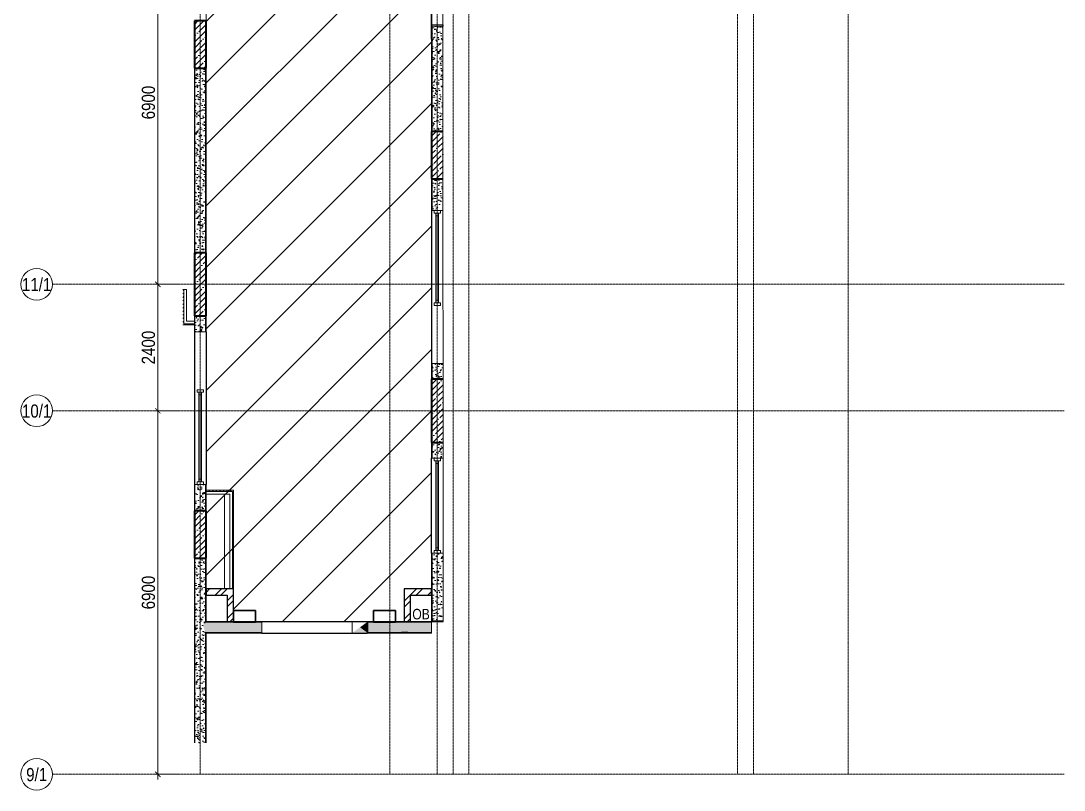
# Model space of a CAD drawing. Header units: millimetres. Extents: x -24360 to 609566, y -391049 to 148426.
# Drawn here: x 513400 to 533205, y -97736 to -83136 of the extents above; entities that cross this region are included whole.
import ezdxf
from ezdxf.enums import TextEntityAlignment as Align

# ---------------------------------------------------------------- set-up
doc = ezdxf.new("R2010")
doc.units = ezdxf.units.MM
doc.linetypes.add('CENTER2', pattern=[28.575, 19.05, -3.175, 3.175, -3.175])
doc.linetypes.add('HIDDEN2', pattern=[4.7625, 3.175, -1.5875])
doc.layers.get('Defpoints').update_dxf_attribs({"color": 140})
for name, color, linetype, lineweight in [('АР_Колонны', 70, 'Continuous', 30), ('АР_Окна', 4, 'Continuous', 5), ('АР_Оси_РД_размер', 8, 'Continuous', 0), ('АР_Стены ГКЛ', 1, 'Continuous', 15), ('АР_Стены ЖБ', 7, 'Continuous', 30), ('АР_Стены кирпич', 32, 'Continuous', 25), ('АР_Стены ПЕНОблок', 52, 'Continuous', 20), ('АР_Тонкая', 254, 'Continuous', 5), ('АР_Штриховка', 8, 'Continuous', 0), ('Двери кабины', 252, 'Continuous', 0), ('ОВ_Отопление', 30, 'Continuous', 5), ('Потолок штриховка', 200, 'Continuous', 15), ('СС_Отверстия', 72, 'Continuous', 9)]:
    doc.layers.add(name, color=color, linetype=linetype, lineweight=lineweight)
for name, color, linetype, lineweight, true_color in [('АР_Оси_РД_100', 7, 'Continuous', 0, 0x525252), ('МАГНИТЫ', 7, 'Continuous', 0, 0xd100d1), ('РД_Витраж_вн', 7, 'Continuous', 25, 0x148aff), ('РД_проем_инж перемыч_фахверк', 7, 'Continuous', 18, 0xff1f1f)]:
    doc.layers.add(name, color=color, linetype=linetype, lineweight=lineweight, true_color=true_color)
doc.layers.add('РД_Проем', color=230, linetype='Continuous', lineweight=0, plot=False)
doc.layers.add('РД_проем_инж перемыч_подсчет', color=50, linetype='Continuous', lineweight=30, plot=False)
doc.styles.add('style1', font='ARIALN.TTF')
doc.styles.add('ккк', font='isocpeur.ttf', dxfattribs={"width": 0.85, "oblique": 15})
doc.dimstyles.new('Dim100_ареал', dxfattribs={"dimscale": 100, "dimtxt": 2.5, "dimasz": 1, "dimexe": 1, "dimexo": 1, "dimgap": 0.5, "dimtad": 1, "dimzin": 12, "dimdsep": 46, "dimtxsty": 'style1', "dimblk": 'ARCHTICK', "dimcen": 1, "dimdle": 1, "dimclrd": 256, "dimclre": 256, "dimaunit": 1, "dimadec": 0, "dimazin": 3, "dimtfac": 1, "dimtmove": 1, "dimatfit": 3, "dimldrblk": 'OPEN30', "dimfxl": 4, "dimfxlon": 1, "dimtolj": 1, "dimtzin": 0, "dimlwd": 9, "dimlwe": 9, "dimarcsym": 0})
pattern_1 = [(45, (509004.53, -133435.88), (-112.2532, 112.2532), []), (45, (509116.79, -133435.88), (-112.2532, 112.2532), [198.4375, -39.6875, 0, -39.6875])]
pattern_2 = [(45, (509004.53, -133435.88), (-168.3798, 168.3798), []), (45, (509116.79, -133435.88), (-168.3798, 168.3798), [])]

# ---------------------------------------------------------------- blocks, each defined once
blk = doc.blocks.new('A-iden')
at = {"linetype": 'Continuous', "lineweight": 5}
blk.add_circle((0, -4), 3, dxfattribs=at)
at = {"color": 0, "linetype": 'Continuous', "lineweight": 20, "style": 'ккк', "width": 0.85}
blk.add_attdef('ID', text='', height=4, dxfattribs=at).set_placement((0.31, -3.85), align=Align.MIDDLE_CENTER)
blk = doc.blocks.new('_ArchTick')
at = {"color": 0, "linetype": 'ByBlock', "const_width": 0.15}
blk.add_lwpolyline([(-0.5, -0.5), (0.5, 0.5)], dxfattribs=at)
blk = doc.blocks.new('*D1119')
at = {"layer": 'Defpoints', "color": 0, "lineweight": 15, "transparency": 16777216}
for p in [(516000, -90536), (517000, -90536), (517000, -97436)]:
    blk.add_point(p, dxfattribs=at)
at = {"layer": 'АР_Оси_РД_размер', "lineweight": 9, "transparency": 16777216}
for p, q in [((516000, -97536), (516000, -90436)), ((516400, -90536), (515900, -90536)), ((516400, -97436), (515900, -97436))]:
    blk.add_line(p, q, dxfattribs=at)
at = {"layer": 'АР_Оси_РД_размер', "lineweight": 9, "transparency": 16777216, "xscale": 100, "yscale": 100, "zscale": 100}
for p, rotation in [((516000, -90536), 90), ((516000, -97436), 270)]:
    blk.add_blockref('_ArchTick', p, dxfattribs=dict(at, rotation=rotation))
at = {"layer": 'АР_Оси_РД_размер', "color": 0, "transparency": 16777216, "insert": (515822, -93986), "char_height": 250, "attachment_point": 5, "rotation": 90, "style": 'style1'}
blk.add_mtext('\\A1;6900', dxfattribs=at)
blk = doc.blocks.new('_Open30')
at = {"color": 0, "linetype": 'ByBlock', "lineweight": -2}
for p, q in [((-1, 0.27), (0, 0)), ((0, 0), (-1, -0.27)), ((0, 0), (-1, 0))]:
    blk.add_line(p, q, dxfattribs=at)
blk = doc.blocks.new('*D1120')
at = {"layer": 'Defpoints', "color": 0, "lineweight": 15, "transparency": 16777216}
for p in [(516000, -88136), (517000, -88136), (517000, -90536)]:
    blk.add_point(p, dxfattribs=at)
at = {"layer": 'АР_Оси_РД_размер', "lineweight": 9, "transparency": 16777216}
for p, q in [((516000, -90636), (516000, -88036)), ((516400, -88136), (515900, -88136)), ((516400, -90536), (515900, -90536))]:
    blk.add_line(p, q, dxfattribs=at)
at = {"layer": 'АР_Оси_РД_размер', "lineweight": 9, "transparency": 16777216, "xscale": 100, "yscale": 100, "zscale": 100}
for p, rotation in [((516000, -88136), 90), ((516000, -90536), 270)]:
    blk.add_blockref('_ArchTick', p, dxfattribs=dict(at, rotation=rotation))
at = {"layer": 'АР_Оси_РД_размер', "color": 0, "transparency": 16777216, "insert": (515822, -89336), "char_height": 250, "attachment_point": 5, "rotation": 90, "style": 'style1'}
blk.add_mtext('\\A1;2400', dxfattribs=at)
blk = doc.blocks.new('*D1121')
at = {"layer": 'Defpoints', "color": 0, "lineweight": 15, "transparency": 16777216}
for p in [(516000, -81236), (517000, -81236), (517000, -88136)]:
    blk.add_point(p, dxfattribs=at)
at = {"layer": 'АР_Оси_РД_размер', "lineweight": 9, "transparency": 16777216}
for p, q in [((516000, -88236), (516000, -81136)), ((516400, -81236), (515900, -81236)), ((516400, -88136), (515900, -88136))]:
    blk.add_line(p, q, dxfattribs=at)
at = {"layer": 'АР_Оси_РД_размер', "lineweight": 9, "transparency": 16777216, "xscale": 100, "yscale": 100, "zscale": 100}
for p, rotation in [((516000, -81236), 90), ((516000, -88136), 270)]:
    blk.add_blockref('_ArchTick', p, dxfattribs=dict(at, rotation=rotation))
at = {"layer": 'АР_Оси_РД_размер', "color": 0, "transparency": 16777216, "insert": (515822, -84686), "char_height": 250, "attachment_point": 5, "rotation": 90, "style": 'style1'}
blk.add_mtext('\\A1;6900', dxfattribs=at)

msp = doc.modelspace()

# ---------------------------------------------------------------- hatches: boundary and pattern name
at = {"layer": 'АР_Стены ГКЛ', "linetype": 'Continuous', "lineweight": 0, "true_color": 0x000000}
h = msp.add_hatch(dxfattribs=at)
h.set_pattern_fill('ANSI31', color=18, scale=15, style=0)
h.set_pattern_definition([(45, (509004.532, -133435.876), (-33.67596, 33.67596), [])])
h.paths.add_polyline_path([(516474.532, -88905.876), (516494.532, -88885.876), (516494.532, -88235.876), (516474.532, -88235.876)], flags=0)
h = msp.add_hatch(dxfattribs=at)
h.set_pattern_fill('ANSI31', color=18, scale=15, angle=360, style=0)
h.set_pattern_definition([(45, (509004.532, -133435.876), (-33.67596, 33.67596), [])])
h.paths.add_polyline_path([(516704.532, -88905.876), (516704.532, -88885.876), (516494.532, -88885.876), (516474.532, -88905.876)], flags=0)
h = msp.add_hatch(dxfattribs=at)
h.set_pattern_fill('ANSI31', color=18, scale=15, style=0)
h.set_pattern_definition([(45, (509004.532, -133435.876), (-33.67596, 33.67596), [])])
h.paths.add_polyline_path([(516914.532, -92045.876), (516914.532, -92065.876), (517414.532, -92065.876), (517434.532, -92045.876)], flags=0)
h = msp.add_hatch(dxfattribs=at)
h.set_pattern_fill('ANSI31', color=18, scale=15, angle=-360, style=0)
h.set_pattern_definition([(45, (509004.532, -133435.876), (-33.67596, 33.67596), [])])
h.paths.add_polyline_path([(517434.532, -92045.876), (517414.532, -92065.876), (517414.532, -93915.876), (517434.532, -93915.876)], flags=0)
at = {"layer": 'АР_Штриховка', "linetype": 'Continuous', "lineweight": 0, "true_color": 0x000000}
h = msp.add_hatch(dxfattribs=at)
h.set_pattern_fill('AR-CONC', color=18, angle=-315, style=0)
h.set_pattern_definition([(95, (509004.53, -133435.88), (140.09465, 117.5534), [19.05, -209.55]), (40, (509004.53, -133435.88), (-160.01845, 110.1767), [15.24, -167.6406]), (145.45144, (509016.2, -133426.08), (-19.9238, 227.7301), [16.19, -178.09024]), (91.1842, (508968.61, -133399.95), (221.4102, 161.9534), [28.575, -314.325]), (141.63556, (508987.06, -133386.46), (-7.0866, 342.8268), [24.285, -267.1356]), (36.18415, (508968.6, -133399.95), (-7.0866, 342.8268), [22.86, -251.4597]), (66, (508995.55, -133390.97), (179.52, 34.89515), [19.05, -209.55]), (11, (508995.55, -133390.97), (-86.5399, 173.9412), [15.24, -167.64]), (116.45145, (509010.51, -133388.07), (92.98005, 208.83634), [16.19, -178.08994]), (82.5, (509004.53, -133435.876), (-57.60547, 61.97341), [0, -165.608, 0, -170.18, 0, -168.275]), (52.5, (509004.53, -133435.88), (-23.58973, 118.087), [0, -97.028, 0, -161.798, 0, -64.135]), (12.5, (508964.48, -133475.93), (99.92786, 91.826196), [0, -63.5, 0, -198.12, 0, -262.89]), (2.5, (508946.52, -133493.89), (86.7639, 122.7224), [0, -82.55, 0, -131.572, 0, -186.69])])
h.paths.add_polyline_path([(521404.532, -81685.876), (521204.532, -81685.876), (521204.532, -81835.876), (521404.532, -81835.876)], flags=0)
h.paths.add_polyline_path([(521404.532, -82435.876), (521204.532, -82435.876), (521204.532, -82635.876), (521404.532, -82635.876)], flags=0)
h.paths.add_polyline_path([(521404.532, -83235.876), (521204.532, -83235.876), (521204.532, -85235.876), (521404.532, -85235.876)], flags=0)
at = {"layer": 'АР_Штриховка', "linetype": 'Continuous', "lineweight": 5, "true_color": 0x000000}
h = msp.add_hatch(dxfattribs=at)
h.set_pattern_fill('ANSI35', color=18, scale=25, style=0)
h.set_pattern_definition(pattern_1)
h.paths.add_polyline_path([(516694.532, -84035.876), (516914.532, -84035.876), (516914.532, -83135.876), (516694.532, -83135.876)], flags=0)
at = {"layer": 'АР_Штриховка', "linetype": 'Continuous', "lineweight": 0, "true_color": 0x000000}
h = msp.add_hatch(dxfattribs=at)
h.set_pattern_fill('AR-CONC', color=18, angle=-315, style=0)
h.set_pattern_definition([(95, (509004.53, -133435.88), (140.09465, 117.5534), [19.05, -209.55]), (40, (509004.53, -133435.88), (-160.01845, 110.1767), [15.24, -167.6406]), (145.45144, (509016.2, -133426.08), (-19.9238, 227.7301), [16.19, -178.09024]), (91.1842, (508968.61, -133399.95), (221.4102, 161.9534), [28.575, -314.325]), (141.63556, (508987.06, -133386.46), (-7.0866, 342.8268), [24.285, -267.1356]), (36.18415, (508968.6, -133399.95), (-7.0866, 342.8268), [22.86, -251.4597]), (66, (508995.55, -133390.97), (179.52, 34.89515), [19.05, -209.55]), (11, (508995.55, -133390.97), (-86.5399, 173.9412), [15.24, -167.64]), (116.45144, (509010.51, -133388.07), (92.98005, 208.83634), [16.19, -178.08994]), (82.5, (509004.53, -133435.876), (-57.60547, 61.97341), [0, -165.608, 0, -170.18, 0, -168.275]), (52.5, (509004.53, -133435.88), (-23.58973, 118.087), [0, -97.028, 0, -161.798, 0, -64.135]), (12.5, (508964.48, -133475.93), (99.92786, 91.8262), [0, -63.5, 0, -198.12, 0, -262.89]), (2.5, (508946.52, -133493.89), (86.7639, 122.7224), [0, -82.55, 0, -131.572, 0, -186.69])])
h.paths.add_polyline_path([(516904.532, -84035.876), (516704.532, -84035.876), (516704.532, -87535.876), (516904.532, -87535.876)], flags=0)
at = {"layer": 'АР_Штриховка', "linetype": 'Continuous', "lineweight": 5, "true_color": 0x000000}
h = msp.add_hatch(dxfattribs=at)
h.set_pattern_fill('ANSI35', color=18, scale=25, style=0)
h.set_pattern_definition(pattern_1)
h.paths.add_polyline_path([(521194.532, -86135.876), (521414.532, -86135.876), (521414.532, -85235.876), (521194.532, -85235.876)], flags=0)
at = {"layer": 'АР_Штриховка', "linetype": 'Continuous', "lineweight": 0, "true_color": 0x000000}
h = msp.add_hatch(dxfattribs=at)
h.set_pattern_fill('AR-CONC', color=18, angle=-315, style=0)
h.set_pattern_definition([(95, (509004.53, -133435.88), (140.09465, 117.5534), [19.05, -209.55]), (40, (509004.53, -133435.88), (-160.01845, 110.1767), [15.24, -167.6406]), (145.45144, (509016.2, -133426.08), (-19.9238, 227.7301), [16.19, -178.09024]), (91.1842, (508968.61, -133399.95), (221.4102, 161.9534), [28.575, -314.325]), (141.63556, (508987.06, -133386.46), (-7.0866, 342.8268), [24.285, -267.1356]), (36.18415, (508968.6, -133399.95), (-7.0866, 342.8268), [22.86, -251.4597]), (66, (508995.55, -133390.97), (179.52, 34.89515), [19.05, -209.55]), (11, (508995.55, -133390.97), (-86.5399, 173.9412), [15.24, -167.64]), (116.45144, (509010.51, -133388.07), (92.98005, 208.83634), [16.19, -178.08994]), (82.5, (509004.53, -133435.876), (-57.60547, 61.97341), [0, -165.608, 0, -170.18, 0, -168.275]), (52.5, (509004.53, -133435.88), (-23.58973, 118.087), [0, -97.028, 0, -161.798, 0, -64.135]), (12.5, (508964.48, -133475.93), (99.92786, 91.8262), [0, -63.5, 0, -198.12, 0, -262.89]), (2.5, (508946.52, -133493.89), (86.7639, 122.7224), [0, -82.55, 0, -131.572, 0, -186.69])])
h.paths.add_polyline_path([(521404.532, -86135.876), (521204.532, -86135.876), (521204.532, -86735.876), (521404.532, -86735.876)], flags=0)
h.paths.add_polyline_path([(521404.532, -89635.876), (521204.532, -89635.876), (521204.532, -89935.876), (521404.532, -89935.876)], flags=0)
at = {"layer": 'АР_Штриховка', "linetype": 'Continuous', "lineweight": 5, "true_color": 0x000000}
h = msp.add_hatch(dxfattribs=at)
h.set_pattern_fill('ANSI35', color=18, scale=25, style=0)
h.set_pattern_definition(pattern_1)
h.paths.add_polyline_path([(516694.532, -88735.876), (516914.532, -88735.876), (516914.532, -87535.876), (516694.532, -87535.876)], flags=0)
at = {"layer": 'АР_Штриховка', "linetype": 'Continuous', "lineweight": 0, "true_color": 0x000000}
h = msp.add_hatch(dxfattribs=at)
h.set_pattern_fill('AR-CONC', color=18, angle=-315, style=0)
h.set_pattern_definition([(95, (509004.53, -133435.88), (140.09465, 117.5534), [19.05, -209.55]), (40, (509004.53, -133435.88), (-160.01845, 110.1767), [15.24, -167.6406]), (145.45144, (509016.2, -133426.08), (-19.9238, 227.7301), [16.19, -178.09024]), (91.1842, (508968.61, -133399.95), (221.4102, 161.9534), [28.575, -314.325]), (141.63556, (508987.06, -133386.46), (-7.0866, 342.8268), [24.285, -267.1356]), (36.18415, (508968.6, -133399.95), (-7.0866, 342.8268), [22.86, -251.4597]), (66, (508995.55, -133390.97), (179.52, 34.89515), [19.05, -209.55]), (11, (508995.55, -133390.97), (-86.5399, 173.9412), [15.24, -167.64]), (116.45144, (509010.51, -133388.07), (92.98005, 208.83634), [16.19, -178.0899]), (82.5, (509004.53, -133435.876), (-57.60547, 61.97341), [0, -165.608, 0, -170.18, 0, -168.275]), (52.5, (509004.53, -133435.88), (-23.58973, 118.087), [0, -97.028, 0, -161.798, 0, -64.135]), (12.5, (508964.48, -133475.93), (99.92786, 91.8262), [0, -63.5, 0, -198.12, 0, -262.89]), (2.5, (508946.52, -133493.89), (86.7639, 122.7224), [0, -82.55, 0, -131.572, 0, -186.69])])
h.paths.add_polyline_path([(516904.532, -88735.876), (516704.532, -88735.876), (516704.532, -89035.876), (516904.532, -89035.876)], flags=0)
h.paths.add_polyline_path([(516904.532, -91935.876), (516704.532, -91935.876), (516704.532, -92435.876), (516904.532, -92435.876)], flags=0)
at = {"layer": 'АР_Штриховка', "linetype": 'Continuous', "lineweight": 5, "true_color": 0x000000}
h = msp.add_hatch(dxfattribs=at)
h.set_pattern_fill('ANSI35', color=18, scale=25, style=0)
h.set_pattern_definition(pattern_1)
h.paths.add_polyline_path([(521194.532, -91135.876), (521414.532, -91135.876), (521414.532, -89935.876), (521194.532, -89935.876)], flags=0)
at = {"layer": 'АР_Штриховка', "linetype": 'Continuous', "lineweight": 0, "true_color": 0x000000}
h = msp.add_hatch(dxfattribs=at)
h.set_pattern_fill('AR-CONC', color=18, angle=45, style=0)
h.set_pattern_definition([(95, (509004.53, -133435.88), (140.09465, 117.5534), [19.05, -209.55]), (40, (509004.53, -133435.88), (-160.01845, 110.1767), [15.24, -167.6406]), (145.45144, (509016.2, -133426.08), (-19.9238, 227.7301), [16.19, -178.09024]), (91.1842, (508968.61, -133399.95), (221.4102, 161.9534), [28.575, -314.325]), (141.63556, (508987.06, -133386.46), (-7.0866, 342.8268), [24.285, -267.1356]), (36.18415, (508968.6, -133399.95), (-7.0866, 342.8268), [22.86, -251.4597]), (66, (508995.55, -133390.97), (179.52, 34.89515), [19.05, -209.55]), (11, (508995.55, -133390.97), (-86.5399, 173.9412), [15.24, -167.64]), (116.45145, (509010.51, -133388.07), (92.98005, 208.83634), [16.19, -178.0899]), (82.5, (509004.53, -133435.876), (-57.60547, 61.97341), [0, -165.608, 0, -170.18, 0, -168.275]), (52.5, (509004.53, -133435.88), (-23.58973, 118.087), [0, -97.028, 0, -161.798, 0, -64.135]), (12.5, (508964.48, -133475.93), (99.92786, 91.8262), [0, -63.5, 0, -198.12, 0, -262.89]), (2.5, (508946.52, -133493.89), (86.7639, 122.7224), [0, -82.55, 0, -131.572, 0, -186.69])])
h.paths.add_polyline_path([(521204.532, -94535.876), (521404.532, -94535.876), (521404.532, -93235.876), (521204.532, -93235.876)], flags=0)
h.paths.add_polyline_path([(521204.532, -91435.876), (521404.532, -91435.876), (521404.532, -91135.876), (521204.532, -91135.876)], flags=0)
at = {"layer": 'АР_Штриховка', "linetype": 'Continuous', "lineweight": 5, "true_color": 0x000000}
h = msp.add_hatch(dxfattribs=at)
h.set_pattern_fill('ANSI35', color=18, scale=25, style=0)
h.set_pattern_definition(pattern_1)
h.paths.add_polyline_path([(516694.532, -93335.876), (516914.532, -93335.876), (516914.532, -92435.876), (516694.532, -92435.876)], flags=0)
at = {"layer": 'АР_Штриховка', "linetype": 'Continuous', "lineweight": 0, "true_color": 0x000000}
h = msp.add_hatch(dxfattribs=at)
h.set_pattern_fill('AR-CONC', color=18, angle=-315, style=0)
h.set_pattern_definition([(95, (509004.53, -133435.88), (140.09465, 117.5534), [19.05, -209.55]), (40, (509004.53, -133435.88), (-160.01845, 110.1767), [15.24, -167.6406]), (145.45144, (509016.2, -133426.08), (-19.9238, 227.7301), [16.19, -178.09024]), (91.1842, (508968.61, -133399.95), (221.4102, 161.9534), [28.575, -314.325]), (141.63556, (508987.06, -133386.46), (-7.0866, 342.8268), [24.285, -267.1356]), (36.18415, (508968.6, -133399.95), (-7.0866, 342.8268), [22.86, -251.4597]), (66, (508995.55, -133390.97), (179.52, 34.89515), [19.05, -209.55]), (11, (508995.55, -133390.97), (-86.5399, 173.9412), [15.24, -167.64]), (116.45145, (509010.51, -133388.07), (92.98005, 208.83634), [16.19, -178.0899]), (82.5, (509004.53, -133435.876), (-57.60547, 61.97341), [0, -165.608, 0, -170.18, 0, -168.275]), (52.5, (509004.53, -133435.88), (-23.58973, 118.087), [0, -97.028, 0, -161.798, 0, -64.135]), (12.5, (508964.48, -133475.93), (99.92786, 91.8262), [0, -63.5, 0, -198.12, 0, -262.89]), (2.5, (508946.52, -133493.89), (86.7639, 122.7224), [0, -82.55, 0, -131.572, 0, -186.69])])
h.paths.add_polyline_path([(516904.532, -93335.876), (516704.532, -93335.876), (516704.532, -94535.876), (516854.532, -94609.209), (516904.532, -94545.876)], flags=0)
h.paths.add_polyline_path([(516904.532, -94745.876), (516854.532, -94609.209), (516704.532, -94535.876), (516704.532, -96835.876), (516904.532, -96835.876)], flags=0)
h = msp.add_hatch(dxfattribs=at)
h.set_pattern_fill('ANSI32', color=18, scale=25, style=0)
h.set_pattern_definition(pattern_2)
h.paths.add_polyline_path([(516914.532, -93915.876), (516914.532, -94035.876), (517314.532, -94035.876), (517434.532, -93915.876)], flags=0)
h = msp.add_hatch(dxfattribs=at)
h.set_pattern_fill('ANSI32', color=18, scale=25, angle=-360, style=0)
h.set_pattern_definition([(45, (509004.53, -133435.88), (-168.3798, 168.3798), []), (45, (509116.79, -133435.88), (-168.3798, 168.3798), [])])
h.paths.add_polyline_path([(517434.532, -93915.876), (517314.532, -94035.876), (517314.532, -94535.876), (517434.532, -94535.876)], flags=0)
h = msp.add_hatch(dxfattribs=at)
h.set_pattern_fill('ANSI32', color=18, scale=25, style=0)
h.set_pattern_definition([(45, (509004.53, -133435.88), (-168.3798, 168.3798), []), (45, (509116.79, -133435.88), (-168.3798, 168.3798), [])])
h.paths.add_polyline_path([(520674.532, -94535.876), (520794.532, -94535.876), (520794.532, -94035.876), (520674.532, -93915.876)], flags=0)
h = msp.add_hatch(dxfattribs=at)
h.set_pattern_fill('ANSI32', color=18, scale=25, style=0)
h.set_pattern_definition(pattern_2)
h.paths.add_polyline_path([(520674.532, -93915.876), (520794.532, -94035.876), (521194.532, -94035.876), (521194.532, -93915.876)], flags=0)
h = msp.add_hatch(dxfattribs=at)
h.set_pattern_fill('AR-CONC', color=18, angle=405, style=0)
h.set_pattern_definition([(95, (509004.53, -133435.88), (140.09465, 117.5534), [19.05, -209.55]), (40, (509004.53, -133435.88), (-160.01845, 110.1767), [15.24, -167.6406]), (145.45144, (509016.2, -133426.08), (-19.9238, 227.7301), [16.19, -178.09024]), (91.1842, (508968.61, -133399.95), (221.4102, 161.9534), [28.575, -314.325]), (141.63556, (508987.06, -133386.46), (-7.0866, 342.8268), [24.285, -267.1356]), (36.18415, (508968.6, -133399.95), (-7.0866, 342.8268), [22.86, -251.4597]), (66, (508995.55, -133390.97), (179.52, 34.89515), [19.05, -209.55]), (11, (508995.55, -133390.97), (-86.5399, 173.9412), [15.24, -167.64]), (116.45145, (509010.51, -133388.07), (92.98005, 208.83634), [16.19, -178.0899]), (82.5, (509004.53, -133435.876), (-57.60547, 61.97341), [0, -165.608, 0, -170.18, 0, -168.275]), (52.5, (509004.53, -133435.88), (-23.58973, 118.087), [0, -97.028, 0, -161.798, 0, -64.135]), (12.5, (508964.48, -133475.93), (99.92786, 91.8262), [0, -63.5, 0, -198.12, 0, -262.89]), (2.5, (508946.52, -133493.89), (86.7639, 122.7224), [0, -82.55, 0, -131.572, 0, -186.69])])
h.paths.add_polyline_path([(521194.532, -94745.876), (521194.532, -94545.876), (520794.532, -94545.876), (520794.532, -94745.876)], flags=0)
h.paths.add_polyline_path([(520794.532, -94745.876), (520794.532, -94545.876), (519974.533, -94545.876), (519974.533, -94745.876)], flags=0)
h.paths.add_polyline_path([(517974.533, -94745.876), (517974.533, -94545.876), (517314.532, -94545.876), (517314.532, -94745.876)], flags=0)
h.paths.add_polyline_path([(517314.532, -94745.876), (517314.532, -94545.876), (516904.532, -94545.876), (516854.532, -94609.209), (516904.532, -94745.876)], flags=0)
at = {"layer": 'Потолок штриховка'}
h = msp.add_hatch(dxfattribs=at)
h.set_pattern_fill('ANSI31', color=256, scale=260)
h.paths.add_polyline_path([(516914.532, -93915.876), (516914.532, -69960.876), (518180, -69980.876), (518185.057, -69660.876), (522949.532, -69660.876), (522948.983, -65160.876), (525839.532, -65188.909), (525838.623, -66079.643), (529004.428, -66065.129), (528984.532, -72125.876), (521204.532, -72125.876), (521194.532, -93915.876), (520674.532, -93915.876), (520674.532, -94535.876), (517434.532, -94545.876), (517434.537, -93915.876)])
h.paths.add_polyline_path([(521414.532, -81135.876), (521414.532, -79565.876), (525424.532, -79565.876), (525424.532, -80025.876), (525504.532, -80025.876), (525504.532, -78025.876), (529004.532, -78025.876), (528984.532, -81055.935), (528984.532, -81135.874)])
h.paths.add_polyline_path([(521414.532, -78025.876), (525104.532, -78025.876), (525104.532, -79445.876), (521414.532, -79445.876)], flags=16)
h.paths.add_polyline_path([(521414.532, -77635.876), (523654.532, -77635.876), (523654.532, -75105.876), (521414.532, -75105.876)], flags=17)
h.paths.add_polyline_path([(521404.532, -74985.876), (521409.532, -72345.876), (523604.532, -72345.876), (523604.532, -73935.876), (526374.532, -73935.876), (526374.532, -72705.876), (528984.532, -72705.876), (528984.532, -77315.876), (526374.532, -77315.876), (526374.532, -74985.876), (526054.533, -74985.876), (526054.533, -77315.876), (524494.533, -77315.875), (524494.533, -74985.876)], flags=17)
at = {"layer": 'СС_Отверстия', "linetype": 'Continuous', "lineweight": 5, "true_color": 0x000000}
for points in [[(519688.224, -94755.876), (519988.224, -94755.876), (519838.224, -94645.876)], [(519988.224, -94755.876), (519988.224, -94535.876), (519838.224, -94645.876)]]:
    msp.add_hatch(color=18, dxfattribs=at).paths.add_polyline_path(points, flags=0)

# ---------------------------------------------------------------- linework, layer by layer
at = {"layer": 'АР_Колонны', "color": 18, "linetype": 'HIDDEN2', "lineweight": 25, "true_color": 0x000000}
for p, q in [((516694.532, -83135.876), (516914.532, -83135.876)), ((516694.532, -84035.876), (516694.532, -83135.876)), ((516914.532, -83135.876), (516914.532, -84035.876)), ((516914.532, -84035.876), (516694.532, -84035.876)), ((521194.532, -85235.876), (521414.532, -85235.876)), ((521194.532, -86135.876), (521194.532, -85235.876)), ((521414.532, -86135.876), (521194.532, -86135.876)), ((516694.532, -87535.876), (516914.532, -87535.876)), ((516694.532, -88735.876), (516694.532, -87535.876)), ((516914.532, -87535.876), (516914.532, -88735.876)), ((516914.532, -88735.876), (516694.532, -88735.876)), ((521194.532, -89935.876), (521414.532, -89935.876)), ((521194.532, -91135.876), (521194.532, -89935.876)), ((521414.532, -91135.876), (521194.532, -91135.876)), ((516694.532, -92435.876), (516914.532, -92435.876)), ((516694.532, -93335.876), (516694.532, -92435.876)), ((516914.532, -92435.876), (516914.532, -93335.876)), ((516914.532, -93335.876), (516694.532, -93335.876)), ((521194.532, -94535.876), (521414.532, -94535.876))]:
    msp.add_line(p, q, dxfattribs=at)
at = {"layer": 'АР_Колонны', "color": 18, "linetype": 'Continuous', "lineweight": 30, "true_color": 0x000000}
for p, q in [((516914.532, -83135.876), (516694.532, -83135.876)), ((516694.532, -83135.876), (516694.532, -84035.876)), ((516914.532, -84035.876), (516914.532, -83135.876)), ((516694.532, -84035.876), (516914.532, -84035.876)), ((521414.532, -85235.876), (521194.532, -85235.876)), ((521194.532, -85235.876), (521194.532, -86135.876)), ((521194.532, -86135.876), (521414.532, -86135.876)), ((516914.532, -87535.876), (516694.532, -87535.876)), ((516694.532, -87535.876), (516694.532, -88735.876)), ((516914.532, -88735.876), (516914.532, -87535.876)), ((516694.532, -88735.876), (516914.532, -88735.876)), ((521414.532, -89935.876), (521194.532, -89935.876)), ((521194.532, -89935.876), (521194.532, -91135.876)), ((521194.532, -91135.876), (521414.532, -91135.876)), ((516914.532, -92435.876), (516694.532, -92435.876)), ((516694.532, -92435.876), (516694.532, -93335.876)), ((516914.532, -93335.876), (516914.532, -92435.876)), ((516694.532, -93335.876), (516914.532, -93335.876)), ((521414.532, -94535.876), (521194.532, -94535.876))]:
    msp.add_line(p, q, dxfattribs=at)
at = {"layer": 'АР_Окна', "color": 18, "linetype": 'Continuous', "lineweight": 5, "true_color": 0x000000}
for p, q in [((521194.532, -88535.887), (521194.532, -86735.887)), ((521329.532, -86835.887), (521279.532, -86835.887)), ((521304.532, -88435.887), (521304.532, -86835.887)), ((521329.532, -88435.887), (521279.532, -88435.887)), ((516694.532, -91935.876), (516694.532, -90135.876)), ((516829.532, -90235.876), (516779.532, -90235.876)), ((516804.532, -91835.876), (516804.532, -90235.876)), ((516914.532, -91935.876), (516914.532, -90135.876)), ((521194.532, -91435.876), (521194.532, -93235.876)), ((521329.532, -91535.876), (521279.532, -91535.876)), ((521304.532, -91535.876), (521304.532, -93135.876)), ((516829.532, -91835.876), (516779.532, -91835.876)), ((521329.532, -93135.876), (521279.532, -93135.876))]:
    msp.add_line(p, q, dxfattribs=at)
for points in [[(521244.532, -86785.887), (521244.532, -86735.887), (521364.532, -86735.887), (521364.532, -86785.887)], [(521329.532, -88485.887), (521279.532, -88485.887), (521279.532, -86785.887), (521329.532, -86785.887)], [(521244.532, -88485.887), (521244.532, -88535.887), (521364.532, -88535.887), (521364.532, -88485.887)], [(516744.532, -90185.876), (516744.532, -90135.876), (516864.532, -90135.876), (516864.532, -90185.876)], [(516829.532, -91885.876), (516779.532, -91885.876), (516779.532, -90185.876), (516829.532, -90185.876)], [(521244.532, -91485.876), (521244.532, -91435.876), (521364.532, -91435.876), (521364.532, -91485.876)], [(521329.532, -91485.876), (521279.532, -91485.876), (521279.532, -93185.876), (521329.532, -93185.876)], [(516744.532, -91885.876), (516744.532, -91935.876), (516864.532, -91935.876), (516864.532, -91885.876)], [(521244.532, -93185.876), (521244.532, -93235.876), (521364.532, -93235.876), (521364.532, -93185.876)]]:
    msp.add_lwpolyline(points, close=True, dxfattribs=at)
at = {"layer": 'АР_Оси_РД_100', "linetype": 'CENTER2'}
for p, q in [((529104.533, -97435.876), (529104.533, -61707.197)), ((533204.533, -88135.876), (513999.575, -88135.876)), ((533204.533, -90535.876), (513999.575, -90535.876)), ((533204.533, -97435.876), (513999.575, -97435.876))]:
    msp.add_line(p, q, dxfattribs=at)
for points in [[(516804.533, -97435.876), (516804.533, -61707.197)], [(520404.533, -61707.197), (520404.533, -97435.876)], [(521304.533, -97435.876), (521304.533, -62107.197), (521004.533, -61707.196)], [(521604.533, -97435.876), (521604.533, -61707.197)], [(521904.533, -97435.876), (521904.533, -62107.197), (522224.7, -61706.519)], [(526854.533, -61707.197), (527004.533, -62107.197), (527004.533, -97435.876)], [(527304.533, -97435.876), (527304.533, -62107.197), (527454.533, -61707.197)]]:
    msp.add_lwpolyline(points, dxfattribs=at)
at = {"layer": 'АР_Стены ГКЛ', "color": 18, "linetype": 'Continuous', "lineweight": 5, "true_color": 0x000000}
for p, q in [((516494.532, -88235.876), (516474.532, -88235.876)), ((516544.532, -88235.876), (516494.532, -88235.876)), ((516494.532, -88235.876), (516494.532, -88885.876)), ((516494.532, -88885.876), (516494.532, -88235.876)), ((516544.532, -88835.876), (516544.532, -88235.876)), ((516474.532, -88905.876), (516704.532, -88905.876)), ((516494.532, -88885.876), (516704.532, -88885.876)), ((516704.532, -88885.876), (516494.532, -88885.876)), ((516704.532, -88835.876), (516544.532, -88835.876)), ((516704.532, -88885.876), (516704.532, -88835.876)), ((516704.532, -88905.876), (516704.532, -88885.876)), ((516914.532, -92045.876), (516914.532, -92065.876)), ((517434.532, -92045.876), (516914.532, -92045.876)), ((516914.532, -92065.876), (516914.532, -92115.876)), ((517414.532, -92065.876), (516914.532, -92065.876)), ((516914.532, -92065.876), (517414.532, -92065.876)), ((517414.532, -93915.876), (517414.532, -92065.876)), ((517414.532, -92065.876), (517414.532, -93915.876)), ((517434.532, -93915.876), (517434.532, -92045.876)), ((516914.532, -92115.876), (517364.532, -92115.876)), ((517364.532, -92115.876), (517364.532, -93915.876)), ((517364.532, -93915.876), (517414.532, -93915.876)), ((517414.532, -93915.876), (517434.532, -93915.876))]:
    msp.add_line(p, q, dxfattribs=at)
at = {"layer": 'АР_Стены ЖБ', "color": 18, "linetype": 'Continuous', "lineweight": 40, "true_color": 0x000000}
for p, q in [((516914.532, -83135.876), (516694.532, -83135.876)), ((516694.532, -83135.876), (516694.532, -84035.876)), ((516914.532, -84035.876), (516914.532, -83135.876)), ((516694.532, -84035.876), (516914.532, -84035.876)), ((521414.532, -85235.876), (521194.532, -85235.876)), ((521194.532, -85235.876), (521194.532, -86135.876)), ((521194.532, -86135.876), (521414.532, -86135.876)), ((516914.532, -87535.876), (516694.532, -87535.876)), ((516694.532, -87535.876), (516694.532, -88735.876)), ((516914.532, -88735.876), (516914.532, -87535.876)), ((516694.532, -88735.876), (516914.532, -88735.876)), ((521414.532, -89935.876), (521194.532, -89935.876)), ((521194.532, -89935.876), (521194.532, -91135.876)), ((521194.532, -91135.876), (521414.532, -91135.876)), ((516914.532, -92435.876), (516694.532, -92435.876)), ((516694.532, -92435.876), (516694.532, -93335.876)), ((516914.532, -93335.876), (516914.532, -92435.876)), ((516694.532, -93335.876), (516914.532, -93335.876)), ((521414.532, -94535.876), (521194.532, -94535.876))]:
    msp.add_line(p, q, dxfattribs=at)
at = {"layer": 'АР_Стены кирпич', "color": 18, "linetype": 'Continuous', "lineweight": 25, "true_color": 0x000000}
for p, q in [((516914.532, -93915.876), (516914.532, -94035.876)), ((517434.532, -93915.876), (516914.532, -93915.876)), ((516914.532, -94035.876), (517314.532, -94035.876)), ((517314.532, -94035.876), (517314.532, -94535.876)), ((517434.532, -94535.876), (517434.532, -93915.876)), ((520674.532, -93915.876), (520674.532, -94535.876)), ((521194.532, -93915.876), (520674.532, -93915.876)), ((520794.532, -94535.876), (520794.532, -94035.876)), ((520794.532, -94035.876), (521194.532, -94035.876)), ((521194.532, -94035.876), (521194.532, -93915.876)), ((517314.532, -94535.876), (517434.532, -94535.876)), ((520674.532, -94535.876), (520794.532, -94535.876)), ((517634.528, -94755.875), (517514.528, -94755.876)), ((520744.539, -94745.876), (520624.539, -94745.875))]:
    msp.add_line(p, q, dxfattribs=at)
at = {"layer": 'АР_Стены ПЕНОблок', "color": 18, "linetype": 'Continuous', "lineweight": 20, "true_color": 0x000000}
for p, q in [((521404.532, -83235.876), (521204.532, -83235.876)), ((521204.532, -83235.876), (521204.532, -85235.876)), ((516904.532, -84035.876), (516704.532, -84035.876)), ((516704.532, -84035.876), (516704.532, -87535.876)), ((516904.532, -87535.876), (516904.532, -84035.876)), ((521204.532, -85235.876), (521404.532, -85235.876)), ((521404.532, -86135.876), (521204.532, -86135.876)), ((521204.532, -86135.876), (521204.532, -86735.876)), ((521204.532, -86735.876), (521404.532, -86735.876)), ((516704.532, -87535.876), (516904.532, -87535.876)), ((516694.532, -88235.876), (516694.532, -88035.876)), ((516904.532, -88735.876), (516704.532, -88735.876)), ((516704.532, -88735.876), (516704.532, -89035.876)), ((516904.532, -89035.876), (516904.532, -88735.876)), ((516704.532, -89035.876), (516904.532, -89035.876)), ((521404.532, -89635.876), (521204.532, -89635.876)), ((521204.532, -89635.876), (521204.532, -89935.876)), ((521204.532, -89935.876), (521404.532, -89935.876)), ((521404.532, -91135.876), (521204.532, -91135.876)), ((521204.532, -91135.876), (521204.532, -91435.876)), ((521204.532, -91435.876), (521404.532, -91435.876)), ((516904.532, -91935.876), (516704.532, -91935.876)), ((516704.532, -91935.876), (516704.532, -92435.876)), ((516904.532, -92435.876), (516904.532, -91935.876)), ((516704.532, -92435.876), (516904.532, -92435.876)), ((521404.532, -93235.876), (521204.532, -93235.876)), ((521204.532, -93235.876), (521204.532, -94535.876)), ((516904.532, -93335.876), (516704.532, -93335.876)), ((516704.532, -93335.876), (516704.532, -94535.876)), ((516904.532, -94545.876), (516904.532, -93335.876)), ((516704.532, -94535.876), (516704.532, -96835.876)), ((517314.532, -94545.876), (516904.532, -94545.876)), ((517974.533, -94545.876), (517314.532, -94545.876)), ((517974.533, -94745.876), (517974.533, -94545.876)), ((520794.532, -94545.876), (519974.533, -94545.876)), ((519974.533, -94545.876), (519974.533, -94745.876)), ((521194.532, -94545.876), (520794.532, -94545.876)), ((521194.532, -94745.876), (521194.532, -94545.876)), ((521204.532, -94535.876), (521404.532, -94535.876)), ((516904.532, -94745.876), (517314.532, -94745.876)), ((516904.532, -96835.876), (516904.532, -94745.876)), ((517314.532, -94745.876), (517974.533, -94745.876)), ((519974.533, -94745.876), (520794.532, -94745.876)), ((520794.532, -94745.876), (521194.532, -94745.876))]:
    msp.add_line(p, q, dxfattribs=at)
at = {"layer": 'АР_Тонкая', "color": 18, "linetype": 'Continuous', "lineweight": 0, "true_color": 0x000000}
for p, q in [((521404.532, -72345.876), (521414.532, -94535.876)), ((521204.532, -83235.876), (521194.532, -83235.876)), ((521194.532, -83235.876), (521194.532, -85235.876)), ((521204.532, -85235.876), (521204.532, -83235.876)), ((516704.532, -84035.876), (516694.532, -84035.876)), ((516694.532, -84035.876), (516694.532, -87535.876)), ((516704.532, -87535.876), (516704.532, -84035.876)), ((516914.532, -84035.876), (516904.532, -84035.876)), ((516904.532, -84035.876), (516904.532, -87535.876)), ((516914.532, -87535.876), (516914.532, -84035.876)), ((521194.532, -85235.876), (521204.532, -85235.876)), ((521204.532, -86135.876), (521194.532, -86135.876)), ((521194.532, -86135.876), (521194.532, -86735.876)), ((521204.532, -86735.876), (521204.532, -86135.876)), ((521194.532, -86735.876), (521204.532, -86735.876)), ((516694.532, -87535.876), (516704.532, -87535.876)), ((516904.532, -87535.876), (516914.532, -87535.876)), ((516704.532, -88735.876), (516694.532, -88735.876)), ((516694.532, -88735.876), (516694.532, -89035.876)), ((516704.532, -89035.876), (516704.532, -88735.876)), ((516914.532, -88735.876), (516904.532, -88735.876)), ((516904.532, -88735.876), (516904.532, -89035.876)), ((516914.532, -89035.876), (516914.532, -88735.876)), ((516694.532, -89035.876), (516704.532, -89035.876)), ((516904.532, -89035.876), (516914.532, -89035.876)), ((521204.532, -89635.876), (521194.532, -89635.876)), ((521194.532, -89635.876), (521194.532, -89935.876)), ((521204.532, -89935.876), (521204.532, -89635.876)), ((521194.532, -89935.876), (521204.532, -89935.876)), ((521204.532, -91135.876), (521194.532, -91135.876)), ((521194.532, -91135.876), (521194.532, -91435.876)), ((521204.532, -91435.876), (521204.532, -91135.876)), ((521194.532, -91435.876), (521204.532, -91435.876)), ((516704.532, -91935.876), (516694.532, -91935.876)), ((516694.532, -91935.876), (516694.532, -92435.876)), ((516704.532, -92435.876), (516704.532, -91935.876)), ((516914.532, -91935.876), (516904.532, -91935.876)), ((516904.532, -91935.876), (516904.532, -92435.876)), ((516914.532, -92435.876), (516914.532, -91935.876)), ((516694.532, -92435.876), (516704.532, -92435.876)), ((516904.532, -92435.876), (516914.532, -92435.876)), ((521204.532, -93235.876), (521194.532, -93235.876)), ((521194.532, -93235.876), (521194.532, -94535.876)), ((521204.532, -94535.876), (521204.532, -93235.876)), ((516704.532, -93335.876), (516694.532, -93335.876)), ((516694.532, -93335.876), (516694.532, -94535.876)), ((516704.532, -94535.876), (516704.532, -93335.876)), ((516914.532, -93335.876), (516904.532, -93335.876)), ((516904.532, -93335.876), (516904.532, -94545.876)), ((516914.532, -94535.876), (516914.532, -93335.876)), ((516694.532, -94535.876), (516694.532, -96835.876)), ((516704.532, -96835.876), (516704.532, -94535.876)), ((516904.532, -94545.876), (517314.532, -94545.876)), ((517314.532, -94535.876), (516914.532, -94535.876)), ((517974.533, -94535.876), (517314.532, -94535.876)), ((517314.532, -94545.876), (517974.533, -94545.876)), ((517974.533, -94545.876), (517974.533, -94535.876)), ((520794.532, -94535.876), (519974.533, -94535.876)), ((519974.533, -94535.876), (519974.533, -94545.876)), ((519974.533, -94545.876), (520794.532, -94545.876)), ((521194.532, -94535.876), (520794.532, -94535.876)), ((520794.532, -94545.876), (521194.532, -94545.876)), ((521194.532, -94545.876), (521194.532, -94535.876)), ((521194.532, -94535.876), (521204.532, -94535.876)), ((517314.532, -94745.876), (516904.532, -94745.876)), ((516904.532, -94745.876), (516904.532, -96835.876)), ((516914.532, -94755.876), (517314.532, -94755.876)), ((516914.532, -96835.876), (516914.532, -94755.876)), ((517974.533, -94745.876), (517314.532, -94745.876)), ((517314.532, -94755.876), (517974.533, -94755.876)), ((517974.533, -94755.876), (517974.533, -94745.876)), ((520794.532, -94745.876), (519974.533, -94745.876)), ((519974.533, -94745.876), (519974.533, -94755.876)), ((519974.533, -94755.876), (520794.532, -94755.876)), ((521194.532, -94745.876), (520794.532, -94745.876)), ((520794.532, -94755.876), (521194.532, -94755.876)), ((521194.532, -94755.876), (521194.532, -94745.876))]:
    msp.add_line(p, q, dxfattribs=at)
at = {"layer": 'Двери кабины', "color": 18, "linetype": 'Continuous', "lineweight": 0, "true_color": 0x000000}
msp.add_lwpolyline([(521414.532, -83210.876), (521414.532, -83235.876), (521194.532, -83235.876), (521194.532, -83210.876)], close=True, dxfattribs=at)
at = {"layer": 'МАГНИТЫ', "color": 18, "lineweight": 30, "true_color": 0x000000}
for p, q in [((517434.532, -94545.876), (517434.532, -94329.203)), ((517434.532, -94329.203), (517854.206, -94329.203)), ((517434.532, -94545.876), (517434.532, -94329.203)), ((517434.532, -94329.203), (517854.206, -94329.203)), ((517854.206, -94329.203), (517854.206, -94545.876)), ((517854.206, -94329.203), (517854.206, -94545.876)), ((520514.533, -94329.203), (520094.859, -94329.203)), ((520094.859, -94329.203), (520094.859, -94545.876)), ((520514.533, -94329.203), (520094.859, -94329.203)), ((520094.859, -94329.203), (520094.859, -94545.876)), ((520514.533, -94545.876), (520514.533, -94329.203)), ((520514.533, -94545.876), (520514.533, -94329.203)), ((517854.206, -94545.876), (517434.532, -94545.876)), ((517854.206, -94545.876), (517434.532, -94545.876)), ((520094.859, -94545.876), (520514.533, -94545.876)), ((520094.859, -94545.876), (520514.533, -94545.876))]:
    msp.add_line(p, q, dxfattribs=at)
at = {"layer": 'ОВ_Отопление', "color": 18, "true_color": 0x000000}
for p, q in [((516914.532, -93915.876), (516914.532, -92115.876)), ((516914.532, -92115.876), (517264.532, -92115.876)), ((517264.532, -92115.876), (517264.532, -93915.876)), ((517264.532, -93915.876), (516914.532, -93915.876))]:
    msp.add_line(p, q, dxfattribs=at)
at = {"layer": 'Потолок штриховка'}
msp.add_lwpolyline([(516914.532, -93915.876), (516914.532, -69960.876), (518180, -69980.876), (518185.057, -69660.876), (522949.532, -69660.876), (522948.983, -65160.876), (525839.532, -65188.909), (525838.623, -66079.643), (529004.428, -66065.129), (528984.532, -72125.876), (521204.532, -72125.876), (521194.532, -93915.876), (520674.532, -93915.876), (520674.532, -94535.876), (517434.532, -94545.876), (517434.537, -93915.876)], close=True, dxfattribs=at)
at = {"layer": 'РД_Витраж_вн', "color": 18, "linetype": 'Continuous', "lineweight": 25, "true_color": 0x000000}
for p, q in [((521194.532, -86735.876), (521194.532, -89635.876)), ((516694.532, -89035.876), (516694.532, -91935.876)), ((516914.532, -89035.876), (516914.532, -91935.876)), ((521194.532, -93235.876), (521194.532, -91435.876)), ((517974.533, -94535.876), (519974.533, -94535.876)), ((517974.533, -94755.876), (519974.533, -94755.876))]:
    msp.add_line(p, q, dxfattribs=at)
at = {"layer": 'РД_Проем', "color": 18, "linetype": 'Continuous', "lineweight": 0, "true_color": 0x000000}
for p, q in [((521194.532, -82635.876), (521194.532, -83235.876)), ((521194.532, -86735.876), (521194.532, -89635.876)), ((516694.532, -89035.876), (516694.532, -91935.876)), ((516914.532, -89035.876), (516914.532, -91935.876)), ((521194.532, -93235.876), (521194.532, -91435.876)), ((517974.533, -94535.876), (519974.533, -94535.876)), ((517974.533, -94755.876), (519974.533, -94755.876))]:
    msp.add_line(p, q, dxfattribs=at)
at = {"layer": 'РД_проем_инж перемыч_подсчет', "color": 18, "linetype": 'Continuous', "lineweight": 30, "true_color": 0x000000}
msp.add_line((521194.532, -81685.876), (521194.532, -83485.876), dxfattribs=at)
at = {"layer": 'РД_проем_инж перемыч_фахверк', "color": 18, "linetype": 'Continuous', "lineweight": 18, "true_color": 0x000000}
for p, q in [((521194.532, -86735.887), (521194.532, -89635.887)), ((516694.532, -89035.876), (516694.532, -91935.876)), ((516914.532, -89035.876), (516914.532, -91935.876)), ((521194.532, -91435.887), (521194.532, -93235.887)), ((517974.533, -94535.876), (519974.533, -94535.876)), ((517974.533, -94755.876), (519974.533, -94755.876))]:
    msp.add_line(p, q, dxfattribs=at)
at = {"layer": 'СС_Отверстия', "color": 18, "linetype": 'Continuous', "lineweight": 9, "true_color": 0x000000}
for p, q in [((519988.224, -94535.876), (519688.224, -94535.876)), ((519688.224, -94755.876), (519688.224, -94535.876)), ((519988.224, -94755.876), (519988.224, -94535.876)), ((519988.224, -94755.876), (519688.224, -94755.876))]:
    msp.add_line(p, q, dxfattribs=at)

# ---------------------------------------------------------------- block references
at = {"layer": 'АР_Оси_РД_100'}
ref = msp.add_blockref('A-iden', (513699.575, -87735.876), dxfattribs=dict(at, xscale=100, yscale=100, zscale=100))
ref.add_attrib('ID', '11/1', dxfattribs={"layer": '0', "linetype": 'Continuous', "height": 250, "style": 'style1'}).set_placement((513699.575, -88135.876), align=Align.MIDDLE)
ref = msp.add_blockref('A-iden', (513699.575, -90135.876), dxfattribs=dict(at, xscale=100, yscale=100, zscale=100))
ref.add_attrib('ID', '10/1', dxfattribs={"layer": '0', "linetype": 'Continuous', "height": 250, "style": 'style1'}).set_placement((513699.575, -90535.876), align=Align.MIDDLE)
ref = msp.add_blockref('A-iden', (513699.575, -97035.876), dxfattribs=dict(at, xscale=100, yscale=100, zscale=100))
ref.add_attrib('ID', '9/1', dxfattribs={"layer": '0', "linetype": 'Continuous', "height": 250, "style": 'style1'}).set_placement((513699.575, -97435.876), align=Align.MIDDLE)

# ---------------------------------------------------------------- texts
at = {"layer": 'ОВ_Отопление', "color": 18, "lineweight": 50, "true_color": 0x000000, "style": 'style1'}
msp.add_text('ОВ', height=200, dxfattribs=at).set_placement((520831.163, -94495.312))

# ---------------------------------------------------------------- dimensions: what is measured, and where the dimension line sits
at = {"layer": 'АР_Оси_РД_размер'}
for base, p1, p2, picture, middle in [((515999.575, -81235.876), (516999.575, -88135.876), (516999.575, -81235.876), '*D1121', (515821.932, -84685.876)), ((515999.575, -88135.876), (516999.575, -90535.876), (516999.575, -88135.876), '*D1120', (515821.932, -89335.876)), ((515999.575, -90535.876), (516999.575, -97435.876), (516999.575, -90535.876), '*D1119', (515821.932, -93985.876))]:
    dim = msp.add_linear_dim(base=base, p1=p1, p2=p2, angle=90, dimstyle='Dim100_ареал', dxfattribs=at)
    dim.commit()
    dim.dimension.update_dxf_attribs({"geometry": picture, "text_midpoint": middle})

doc.saveas('drawing.dxf')
